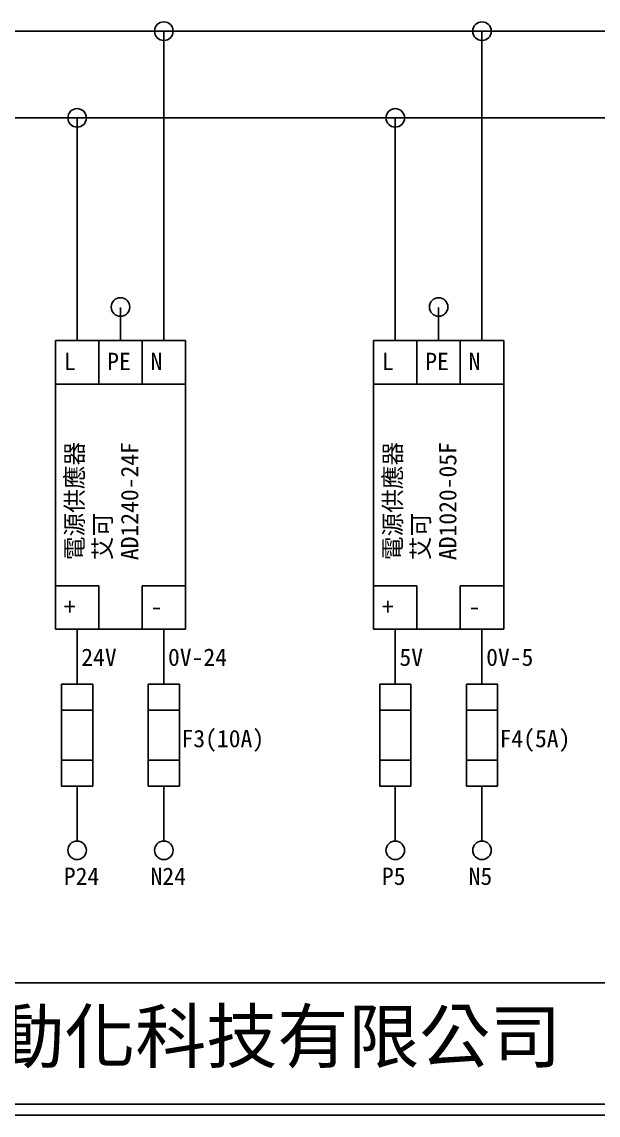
# Model space of a CAD drawing. Extents: x 10 to 297, y 3 to 207.
# Drawn here: x 76.4 to 142.9, y 3 to 129 of the extents above; entities that cross this region are included whole.
import ezdxf

# ---------------------------------------------------------------- set-up
doc = ezdxf.new("R2010")
doc.units = 0
doc.layers.get('0').update_dxf_attribs({"linetype": 'CONTINUOUS'})
doc.layers.add('圖框層', color=7, linetype='CONTINUOUS')
doc.layers.add('標尺寸層', color=3, linetype='CONTINUOUS')
doc.styles.add('STSL', font='kaiu.ttf')

msp = doc.modelspace()

# ---------------------------------------------------------------- linework, layer by layer
at = {"color": 7}
for centre in [(92.81, 127.96), (129.49, 127.96), (82.81, 117.96), (119.49, 117.96), (87.81, 96.16), (124.49, 96.16), (82.81, 33.53), (92.81, 33.53), (119.49, 33.53), (129.49, 33.53)]:
    msp.add_circle(centre, 1.07, dxfattribs=at)
at = {"layer": '圖框層', "color": 7}
for p, q in [((11.25, 18.25), (295.75, 18.25)), ((11.25, 4.25), (295.75, 4.25)), ((10, 3), (297, 3))]:
    msp.add_line(p, q, dxfattribs=at)
at = {"layer": '標尺寸層', "color": 7}
for p, q in [((15.47, 127.96), (217.6, 127.96)), ((92.81, 92.28), (92.81, 127.96)), ((129.49, 92.28), (129.49, 127.96)), ((92.81, 126.89), (92.81, 126.82)), ((129.48, 126.89), (129.48, 126.82)), ((15.47, 117.96), (290.2, 117.96)), ((82.81, 92.28), (82.81, 117.96)), ((119.49, 92.28), (119.49, 117.96)), ((82.81, 116.89), (82.81, 116.82)), ((119.48, 116.89), (119.48, 116.82)), ((87.81, 92.28), (87.81, 96.11)), ((124.49, 92.28), (124.49, 96.11)), ((124.48, 95.09), (124.48, 95.02)), ((80.31, 92.28), (85.31, 92.28)), ((80.31, 87.28), (80.31, 92.28)), ((80.31, 92.28), (95.31, 92.28)), ((80.31, 87.28), (80.31, 92.28)), ((80.31, 92.28), (80.31, 87.28)), ((80.31, 92.28), (80.31, 59.01)), ((85.31, 92.28), (85.31, 87.28)), ((85.31, 92.28), (90.31, 92.28)), ((85.31, 87.28), (85.31, 92.28)), ((90.31, 92.28), (95.31, 92.28)), ((90.31, 87.28), (90.31, 92.28)), ((90.31, 92.28), (90.31, 87.28)), ((95.31, 92.28), (95.31, 87.28)), ((95.31, 92.28), (95.31, 59.01)), ((116.99, 92.28), (121.99, 92.28)), ((116.99, 87.28), (116.99, 92.28)), ((116.99, 92.28), (131.99, 92.28)), ((116.99, 92.28), (116.99, 59.01)), ((116.99, 87.28), (116.99, 92.28)), ((116.99, 92.28), (116.99, 87.28)), ((121.99, 92.28), (121.99, 87.28)), ((121.99, 92.28), (126.99, 92.28)), ((121.99, 87.28), (121.99, 92.28)), ((126.99, 92.28), (131.99, 92.28)), ((126.99, 87.28), (126.99, 92.28)), ((126.99, 92.28), (126.99, 87.28)), ((131.99, 92.28), (131.99, 87.28)), ((131.99, 92.28), (131.99, 59.01)), ((85.31, 87.28), (80.31, 87.28)), ((90.31, 87.28), (85.31, 87.28)), ((95.31, 87.28), (90.31, 87.28)), ((121.99, 87.28), (116.99, 87.28)), ((126.99, 87.28), (121.99, 87.28)), ((131.99, 87.28), (126.99, 87.28)), ((80.31, 64.01), (85.31, 64.01)), ((80.31, 59.01), (80.31, 64.01)), ((80.31, 59.01), (80.31, 64.01)), ((80.31, 59.01), (80.31, 64.01)), ((80.31, 64.01), (80.31, 59.01)), ((85.31, 64.01), (85.31, 59.01)), ((90.31, 64.01), (95.31, 64.01)), ((90.31, 59.01), (90.31, 64.01)), ((95.31, 64.01), (95.31, 59.01)), ((116.99, 64.01), (121.99, 64.01)), ((116.99, 59.01), (116.99, 64.01)), ((121.99, 64.01), (121.99, 59.01)), ((126.99, 64.01), (131.99, 64.01)), ((126.99, 59.01), (126.99, 64.01)), ((131.99, 64.01), (131.99, 59.01)), ((95.31, 59.01), (80.31, 59.01)), ((85.31, 59.01), (80.31, 59.01)), ((82.81, 59.01), (82.81, 52.67)), ((95.31, 59.01), (90.31, 59.01)), ((92.81, 59.01), (92.81, 52.67)), ((131.99, 59.01), (116.99, 59.01)), ((121.99, 59.01), (116.99, 59.01)), ((119.49, 59.01), (119.49, 52.67)), ((131.99, 59.01), (126.99, 59.01)), ((129.49, 59.01), (129.49, 52.67)), ((81.02, 49.67), (84.61, 49.67)), ((91.02, 49.67), (94.61, 49.67)), ((117.7, 49.67), (121.28, 49.67)), ((127.7, 49.67), (131.28, 49.67)), ((81.02, 43.93), (84.61, 43.93)), ((91.02, 43.93), (94.61, 43.93)), ((117.7, 43.93), (121.28, 43.93)), ((127.7, 43.93), (131.28, 43.93)), ((82.81, 40.93), (82.81, 34.6)), ((92.81, 40.93), (92.81, 34.6)), ((119.49, 40.93), (119.49, 34.6)), ((129.49, 40.93), (129.49, 34.6)), ((82.81, 32.46), (82.81, 32.39)), ((92.81, 32.46), (92.81, 32.39)), ((119.48, 32.46), (119.48, 32.39)), ((129.48, 32.46), (129.48, 32.39))]:
    msp.add_line(p, q, dxfattribs=at)
for points in [[(81.02, 52.67), (84.61, 52.67), (84.61, 40.93), (81.02, 40.93)], [(81.02, 52.67), (84.61, 52.67), (84.61, 40.93), (81.02, 40.93)], [(91.02, 52.67), (94.61, 52.67), (94.61, 40.93), (91.02, 40.93)], [(91.02, 52.67), (94.61, 52.67), (94.61, 40.93), (91.02, 40.93)], [(117.7, 52.67), (121.28, 52.67), (121.28, 40.93), (117.7, 40.93)], [(117.7, 52.67), (121.28, 52.67), (121.28, 40.93), (117.7, 40.93)], [(127.7, 52.67), (131.28, 52.67), (131.28, 40.93), (127.7, 40.93)], [(127.7, 52.67), (131.28, 52.67), (131.28, 40.93), (127.7, 40.93)]]:
    msp.add_lwpolyline(points, close=True, dxfattribs=at)

# ---------------------------------------------------------------- texts
at = {"layer": '圖框層', "color": 7, "style": 'STSL'}
for s, height, p in [('L', 2, (81.28, 88.89)), ('PE', 2, (86.28, 88.89)), ('N', 2, (91.28, 88.89)), ('L', 2, (117.95, 88.89)), ('PE', 2, (122.95, 88.89)), ('N', 2, (127.95, 88.89)), ('+', 2, (81.28, 60.62)), ('+', 2, (117.95, 60.62)), ('-', 2, (91.28, 60.62)), ('-', 2, (127.95, 60.62)), ('24V', 2, (83.29, 54.79)), ('0V-24', 2, (93.29, 54.79)), ('5V', 2, (119.97, 54.79)), ('0V-5', 2, (129.97, 54.79)), ('F3(10A)', 2, (94.85, 45.41)), ('F4(5A)', 2, (131.52, 45.41)), ('P24', 2, (81.28, 29.54)), ('N24', 2, (91.28, 29.54)), ('P5', 2, (117.95, 29.54)), ('N5', 2, (127.95, 29.54)), ('泓陞自動化科技有限公司', 6, (48.6, 9.08))]:
    msp.add_text(s, height=height, dxfattribs=at).set_placement(p)
for s, p in [('電源供應器', (83.51, 66.98)), ('AD1240-24F', (89.86, 66.98)), ('電源供應器', (120.19, 66.98)), ('AD1020-05F', (126.54, 66.98)), ('艾可', (86.75, 66.98)), ('艾可', (123.42, 66.98))]:
    msp.add_text(s, height=2, rotation=90, dxfattribs=at).set_placement(p)

doc.saveas('drawing.dxf')
